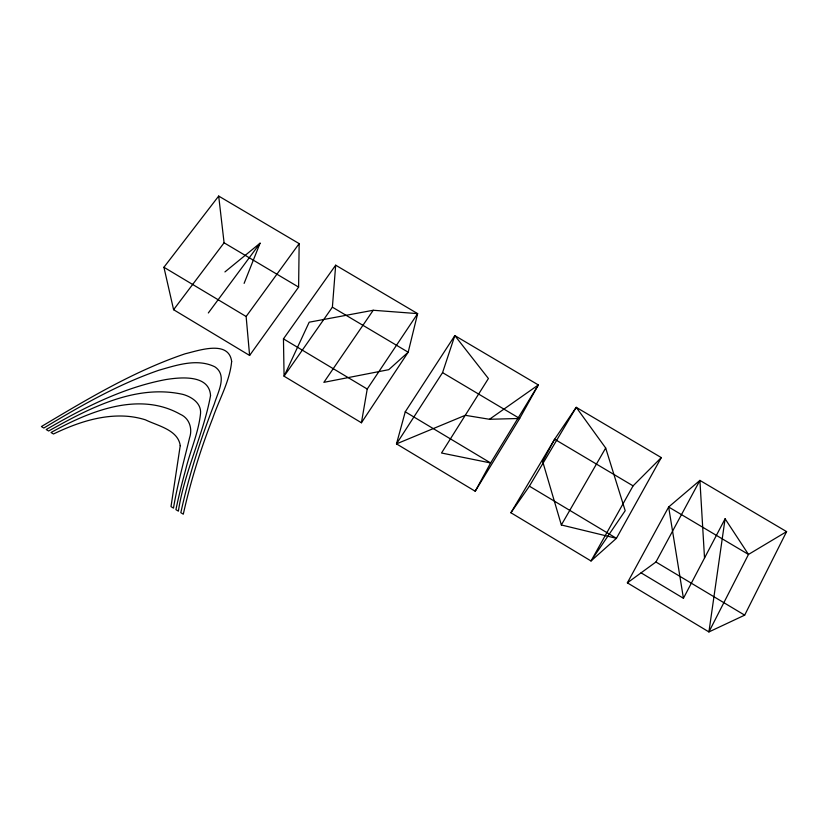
<?xml version="1.0" encoding="UTF-8"?>
<svg xmlns="http://www.w3.org/2000/svg" width="828" height="828" viewBox="0 0 828 828"><rect width="100%" height="100%" fill="white"/><g stroke="black" fill="none" stroke-linecap="round" stroke-linejoin="round"><path stroke-width="1.24" d="M298.608 287.088L299.156 243.618L218.685 196.07L163.923 267.258L173.601 309.713L249.611 355.46L298.608 287.088L224.088 242.801L218.685 196.07M361.422 422.766L367.228 389.036L417.643 313.626L373.231 310.262L309.186 322.195L284.076 376.212L332.39 307.167L335.671 265.188L417.643 313.626L408.183 352.21L361.422 422.766L284.076 376.212L283.455 338.859L335.671 265.188M641.069 572.841L683.431 598.282L668.651 507.005L748.481 554.439L725.09 518.783L708.923 631.93L627.365 582.84L668.651 507.005L699.908 480.406L786.6 531.628L744.672 615.152L708.923 631.93L748.481 554.439L786.6 531.628M405.254 411.816L396.498 443.88L475.21 491.252L519.663 418.461L538.335 384.937L454.831 335.599L405.254 411.816L490.631 462.966L475.21 491.252M442.556 372.631L454.831 335.599L488.416 378.52L441.521 453.009L490.631 462.966L538.335 384.937L489.483 419.279L465.264 415.304L396.498 443.88L442.556 372.631L519.663 418.461L489.483 419.279M244.115 283.373L260.064 243.194L224.926 271.926M683.431 598.282L725.09 518.783M627.365 582.84L655.942 561.995L699.908 480.406L704.524 558.031M661.293 457.594L616.425 538.324L591.016 560.97L510.907 512.749L554.625 439.233L576.226 407.324L661.293 457.594L633.078 485.86L591.016 560.97L625.192 510.7L605.682 448.02L576.226 407.324L529.392 486.181L510.907 512.749M529.392 486.181L616.425 538.324L561.353 524.973L605.682 448.02M373.231 310.262L323.862 382.35L388.767 369.671L408.183 352.21L332.39 307.167M249.611 355.46L246.133 316.503L299.156 243.618M208.325 312.963L260.064 243.194M173.601 309.713L224.088 242.801M633.078 485.86L554.625 439.233L542.671 461.475L561.353 524.973M163.923 267.258L246.133 316.503M283.455 338.859L367.228 389.036M655.942 561.995L744.672 615.152M180.235 445.671L171.003 506.601L173.466 508.113C177.471 484.37 183.951 461.165 189.581 437.784C192.665 428.738 189.498 418.264 180.318 414.31C138.876 390.826 88.906 411.454 51.036 432.506L53.447 433.996C76.207 423.067 101.213 414.414 126.819 416.246A82.417 76.29 -18.1 0 1 145.366 419.806C157.527 425.789 178.144 429.815 180.235 445.671M231.654 361.391C229.791 381.397 219.192 399.282 212.796 418.047C200.583 449.293 190.575 481.42 183.298 514.188L180.835 512.667C188.908 475.52 200.573 439.264 214.348 403.857C217.629 392.658 227.835 375.405 214.804 366.783C197.116 358.151 176.664 365.158 158.966 370.219C118.197 384.254 80.585 405.865 43.801 428.045L41.4 426.555C87.489 399.044 134.084 371.037 185.193 353.773C198.451 350.648 228.725 339.677 231.654 361.391M210.55 395.546C203.398 434.855 184.396 471.349 178.382 511.155L175.919 509.634A729.406 635.945 53.8 0 1 185.513 470.221C190.047 451.167 198.534 432.951 200.552 413.369C201.38 403.184 191.661 396.85 183.019 394.418C135.595 383.685 88.741 408.494 48.624 431.015L46.213 429.535C83.618 407.842 123.03 387.556 165.91 379.555C180.721 377.195 209.215 374.37 210.55 395.546"/></g></svg>
